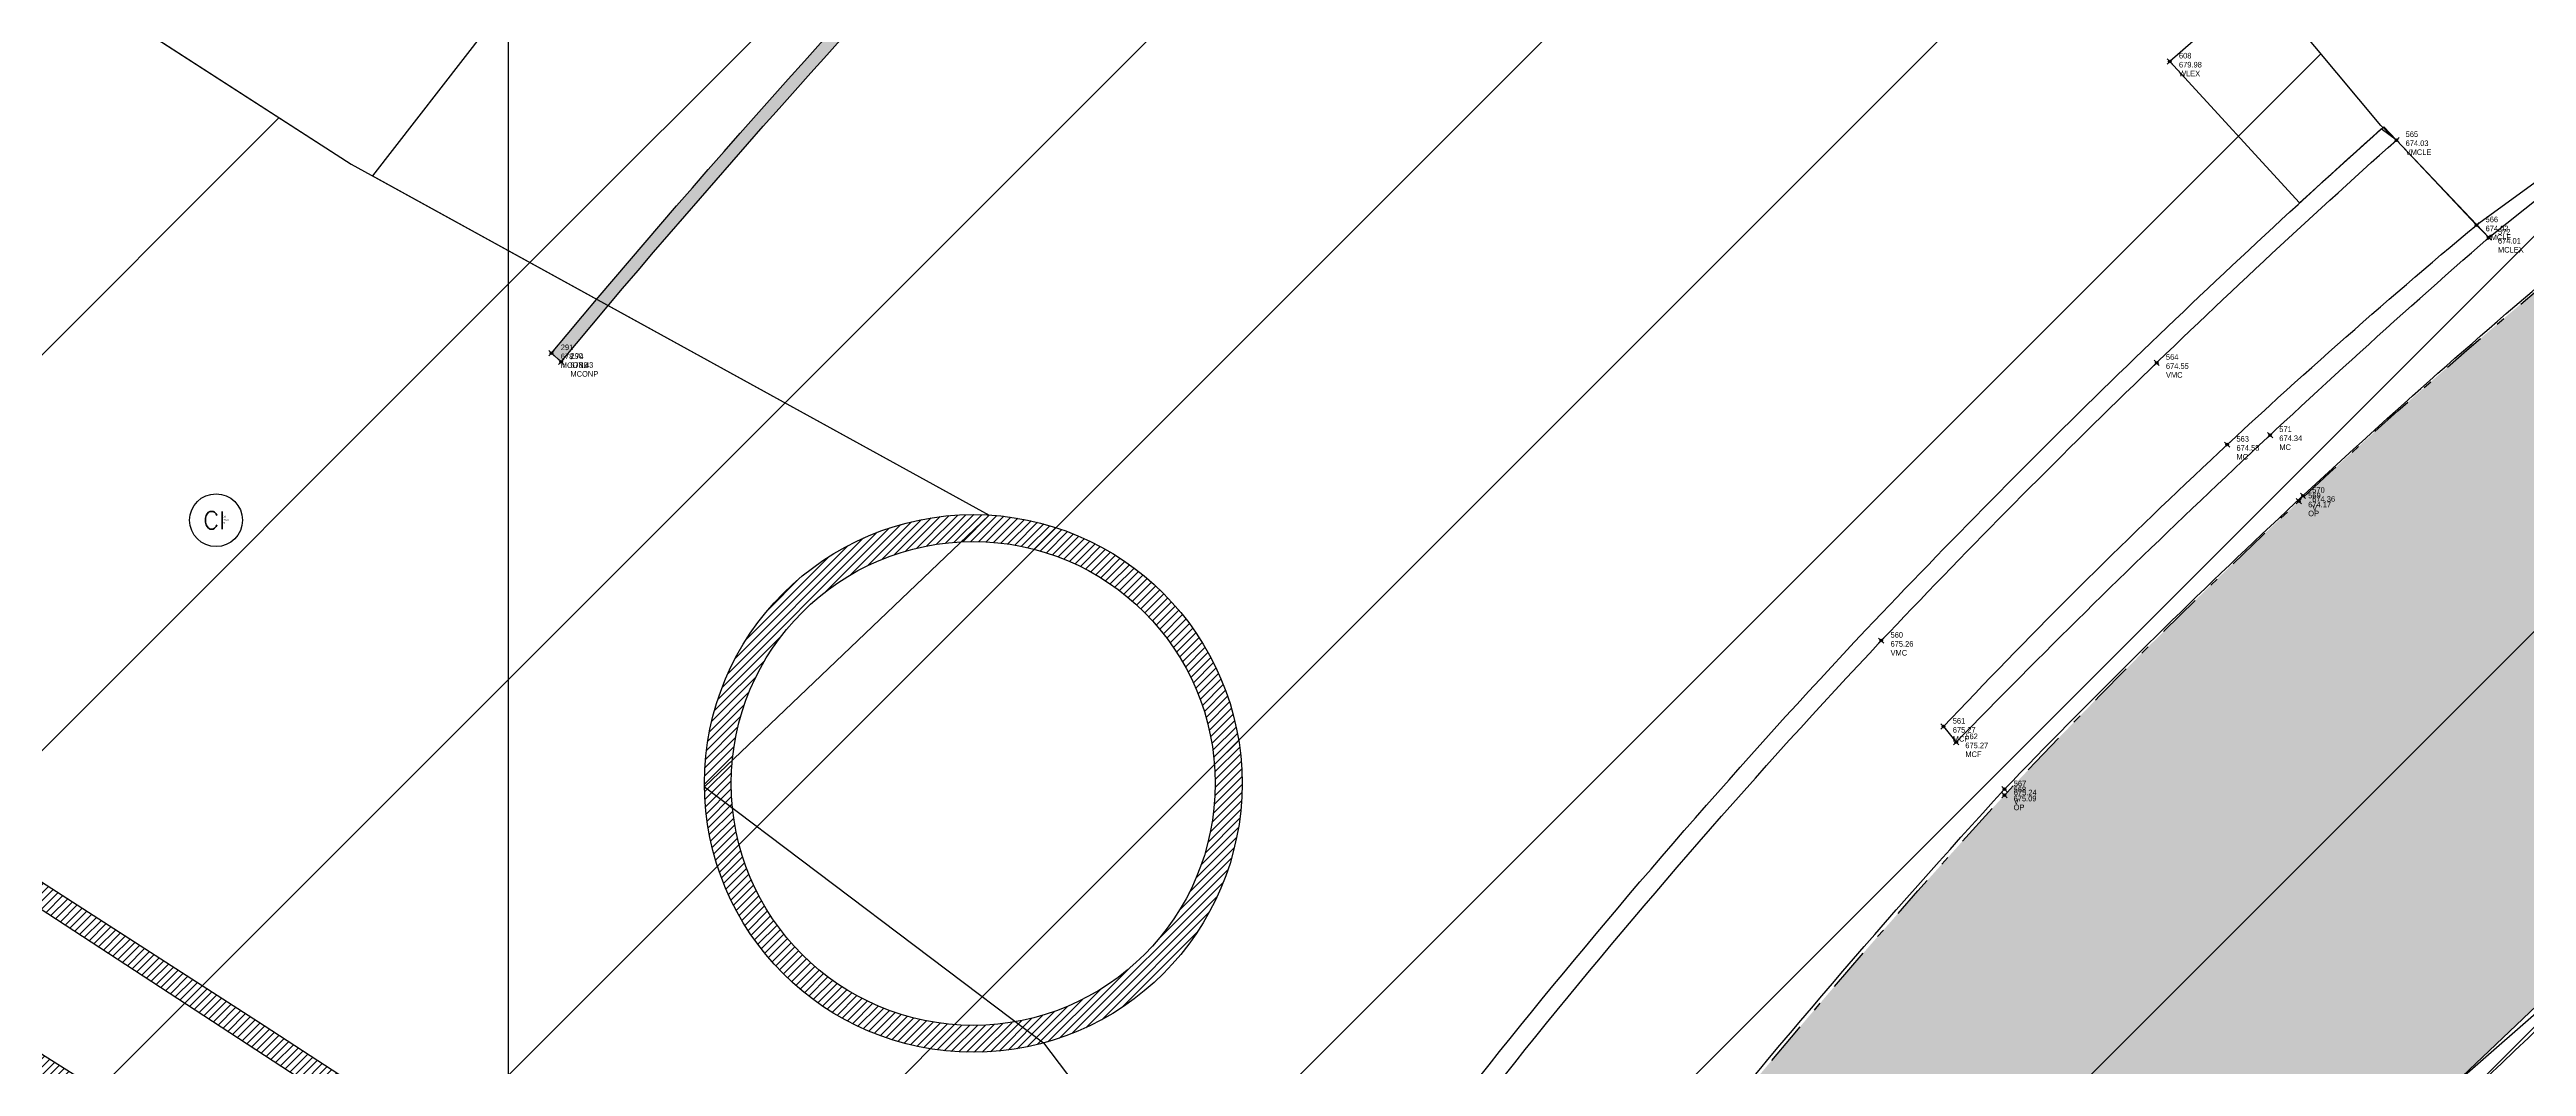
# Model space of a CAD drawing. Extents: x 352140 to 354978, y 6304672 to 6307963.
# Drawn here: x 352594.79 to 352622.91, y 6305535.55 to 6305547.09 of the extents above; entities that cross this region are included whole.
import ezdxf

# ---------------------------------------------------------------- set-up
doc = ezdxf.new("R2010")
doc.units = 0
doc.header["$PDMODE"] = 35
doc.header["$PDSIZE"] = 0.03
doc.linetypes.add('DASHED', pattern=[19.05, 12.7, -6.35])
doc.linetypes.add('JPG_DASHDOT', pattern=[1, 0.5, -0.25, 0, -0.25])
doc.layers.get('0').update_dxf_attribs({"linetype": 'CONTINUOUS'})
for name, color, linetype in [('0-LEVANTAMIENTO 2013.AGO', 3, 'CONTINUOUS'), ('0-LEVANTAMIENTO 2020.SEP', 252, 'CONTINUOUS'), ('02_Geo ext_Acotamiento', 7, 'CONTINUOUS'), ('1-coordenadas', 8, 'CONTINUOUS'), ('1-LINEA DE EDIFICACION', 2, 'CONTINUOUS'), ('1-MURO', 7, 'CONTINUOUS'), ('1-MURO CONTENCION', 7, 'CONTINUOUS'), ('1-REJA', 252, 'FENCELINE1'), ('1-VEREDA', 251, 'CONTINUOUS'), ('2-ACHURADO MURO', 9, 'CONTINUOUS'), ('2-ACHURADO RADIER', 9, 'CONTINUOUS'), ('2-ACHURADO VEREDA', 252, 'CONTINUOUS'), ('C-TOPO - BORDE - 3', 7, 'CONTINUOUS'), ('TOP-URB-SOLERAS', 2, 'JPG_DASHDOT'), ('V-NODE - 2013', 4, 'CONTINUOUS'), ('V-NODE-TEXT', 1, 'CONTINUOUS'), ('V-NODE-TEXT 2013', 2, 'CONTINUOUS'), ('Z-CI', 253, 'CONTINUOUS')]:
    doc.layers.add(name, color=color, linetype=linetype)
doc.styles.add('ROMANS', font='romans.shx', dxfattribs={"width": 0.75})
doc.linetypes.add('FENCELINE1', pattern='A,6.35,-2.54,[133,ltypeshp.shx,S=2.54,R=0,X=-2.54,Y=0],-2.54,25.4', length=36.83)
doc.dimstyles.new('Principal', dxfattribs={"dimscale": 0, "dimtxt": 2, "dimasz": 2, "dimexe": 1, "dimexo": 1, "dimtad": 1, "dimrnd": 0.05, "dimzin": 1, "dimtxsty": 'ROMANS', "dimcen": 2.5, "dimclrt": 2, "dimaunit": 2, "dimadec": 0, "dimazin": 0, "dimtfac": 1, "dimtmove": 0, "dimatfit": 3, "dimfxl": 1, "dimfxlon": 1, "dimarcsym": 0})
pattern_1 = [(45, (0, 0), (-0.04490128060535, 0.04490128060535), [])]

# ---------------------------------------------------------------- blocks, each defined once
blk = doc.blocks.new('COORDENADAS')
at = {"layer": '1-coordenadas'}
blk.add_line((420, -900.625), (420, -0.625), dxfattribs=at)
blk = doc.blocks.new('*U120', base_point=(352618.856, 6305546.954))
at = {"layer": 'V-NODE - 2013', "lineweight": -2}
blk.add_point((352618.856, 6305546.954), dxfattribs=at)
at = {"layer": 'V-NODE-TEXT 2013', "linetype": 'ByBlock', "char_height": 0.0635}
for s, insert, attachment_point in [('608', (352618.961, 6305546.987), 7), ('679.98', (352618.961, 6305546.949), 1), ('WLEX', (352618.961, 6305546.848), 1)]:
    blk.add_mtext(s, dxfattribs=dict(at, insert=insert, attachment_point=attachment_point))
blk = doc.blocks.new('*U156', base_point=(352621.429, 6305546.062))
at = {"layer": 'V-NODE - 2013', "lineweight": -2}
blk.add_point((352621.429, 6305546.062), dxfattribs=at)
at = {"layer": 'V-NODE-TEXT 2013', "linetype": 'ByBlock', "char_height": 0.0635}
for s, insert, attachment_point in [('565', (352621.534, 6305546.095), 7), ('VMCLE', (352621.534, 6305545.956), 1), ('674.03', (352621.534, 6305546.057), 1)]:
    blk.add_mtext(s, dxfattribs=dict(at, insert=insert, attachment_point=attachment_point))
blk = doc.blocks.new('*U157', base_point=(352622.337, 6305545.095))
at = {"layer": 'V-NODE - 2013', "lineweight": -2}
blk.add_point((352622.337, 6305545.095), dxfattribs=at)
at = {"layer": 'V-NODE-TEXT 2013', "linetype": 'ByBlock', "char_height": 0.0635}
for s, insert, attachment_point in [('VMCLE', (352622.442, 6305544.989), 1), ('566', (352622.442, 6305545.128), 7), ('674.02', (352622.442, 6305545.09), 1)]:
    blk.add_mtext(s, dxfattribs=dict(at, insert=insert, attachment_point=attachment_point))
blk = doc.blocks.new('*U159', base_point=(352615.582, 6305540.379))
at = {"layer": 'V-NODE - 2013', "lineweight": -2}
blk.add_point((352615.582, 6305540.379), dxfattribs=at)
at = {"layer": 'V-NODE-TEXT 2013', "linetype": 'ByBlock', "char_height": 0.0635}
for s, insert, attachment_point in [('560', (352615.687, 6305540.412), 7), ('VMC', (352615.687, 6305540.273), 1), ('675.26', (352615.687, 6305540.374), 1)]:
    blk.add_mtext(s, dxfattribs=dict(at, insert=insert, attachment_point=attachment_point))
blk = doc.blocks.new('*U160', base_point=(352618.708, 6305543.533))
at = {"layer": 'V-NODE - 2013', "lineweight": -2}
blk.add_point((352618.708, 6305543.533), dxfattribs=at)
at = {"layer": 'V-NODE-TEXT 2013', "linetype": 'ByBlock', "char_height": 0.0635}
for s, insert, attachment_point in [('564', (352618.813, 6305543.566), 7), ('VMC', (352618.813, 6305543.427), 1), ('674.55', (352618.813, 6305543.528), 1)]:
    blk.add_mtext(s, dxfattribs=dict(at, insert=insert, attachment_point=attachment_point))
blk = doc.blocks.new('*U169', base_point=(352616.981, 6305538.692))
at = {"layer": 'V-NODE - 2013', "lineweight": -2}
blk.add_point((352616.981, 6305538.692), dxfattribs=at)
at = {"layer": 'V-NODE-TEXT 2013', "linetype": 'ByBlock', "char_height": 0.0635}
for s, insert, attachment_point in [('567', (352617.086, 6305538.725), 7), ('V', (352617.086, 6305538.586), 1), ('675.24', (352617.086, 6305538.687), 1)]:
    blk.add_mtext(s, dxfattribs=dict(at, insert=insert, attachment_point=attachment_point))
blk = doc.blocks.new('*U170', base_point=(352620.369, 6305542.024))
at = {"layer": 'V-NODE - 2013', "lineweight": -2}
blk.add_point((352620.369, 6305542.024), dxfattribs=at)
at = {"layer": 'V-NODE-TEXT 2013', "linetype": 'ByBlock', "char_height": 0.0635}
for s, insert, attachment_point in [('V', (352620.474, 6305541.918), 1), ('570', (352620.474, 6305542.057), 7), ('674.36', (352620.474, 6305542.019), 1)]:
    blk.add_mtext(s, dxfattribs=dict(at, insert=insert, attachment_point=attachment_point))
blk = doc.blocks.new('*U342', base_point=(352616.979, 6305538.624))
at = {"layer": 'V-NODE - 2013', "lineweight": -2}
blk.add_point((352616.979, 6305538.624), dxfattribs=at)
at = {"layer": 'V-NODE-TEXT 2013', "linetype": 'ByBlock', "char_height": 0.0635}
for s, insert, attachment_point in [('568', (352617.084, 6305538.657), 7), ('675.09', (352617.084, 6305538.619), 1), ('OP', (352617.084, 6305538.518), 1)]:
    blk.add_mtext(s, dxfattribs=dict(at, insert=insert, attachment_point=attachment_point))
blk = doc.blocks.new('*U343', base_point=(352620.323, 6305541.961))
at = {"layer": 'V-NODE - 2013', "lineweight": -2}
blk.add_point((352620.323, 6305541.961), dxfattribs=at)
at = {"layer": 'V-NODE-TEXT 2013', "linetype": 'ByBlock', "char_height": 0.0635}
for s, insert, attachment_point in [('569', (352620.428, 6305541.994), 7), ('674.17', (352620.428, 6305541.956), 1), ('OP', (352620.428, 6305541.855), 1)]:
    blk.add_mtext(s, dxfattribs=dict(at, insert=insert, attachment_point=attachment_point))
blk = doc.blocks.new('*U347', base_point=(352600.596, 6305543.545))
at = {"layer": 'V-NODE - 2013', "lineweight": -2}
blk.add_point((352600.596, 6305543.545), dxfattribs=at)
at = {"layer": 'V-NODE-TEXT 2013', "linetype": 'ByBlock', "char_height": 0.0635}
for s, insert, attachment_point in [('290', (352600.701, 6305543.578), 7), ('678.43', (352600.701, 6305543.54), 1), ('MCONP', (352600.701, 6305543.439), 1)]:
    blk.add_mtext(s, dxfattribs=dict(at, insert=insert, attachment_point=attachment_point))
blk = doc.blocks.new('*U351', base_point=(352600.487, 6305543.643))
at = {"layer": 'V-NODE - 2013', "lineweight": -2}
blk.add_point((352600.487, 6305543.643), dxfattribs=at)
at = {"layer": 'V-NODE-TEXT 2013', "linetype": 'ByBlock', "char_height": 0.0635}
for s, insert, attachment_point in [('291', (352600.592, 6305543.676), 7), ('678.74', (352600.592, 6305543.638), 1), ('MCONB', (352600.592, 6305543.537), 1)]:
    blk.add_mtext(s, dxfattribs=dict(at, insert=insert, attachment_point=attachment_point))
blk = doc.blocks.new('*U356', base_point=(352622.477, 6305544.954))
at = {"layer": 'V-NODE - 2013', "lineweight": -2}
blk.add_point((352622.477, 6305544.954), dxfattribs=at)
at = {"layer": 'V-NODE-TEXT 2013', "linetype": 'ByBlock', "char_height": 0.0635}
for s, insert, attachment_point in [('572', (352622.582, 6305544.987), 7), ('674.01', (352622.582, 6305544.949), 1), ('MCLEX', (352622.582, 6305544.848), 1)]:
    blk.add_mtext(s, dxfattribs=dict(at, insert=insert, attachment_point=attachment_point))
blk = doc.blocks.new('*U357', base_point=(352616.288, 6305539.403))
at = {"layer": 'V-NODE - 2013', "lineweight": -2}
blk.add_point((352616.288, 6305539.403), dxfattribs=at)
at = {"layer": 'V-NODE-TEXT 2013', "linetype": 'ByBlock', "char_height": 0.0635}
for s, insert, attachment_point in [('561', (352616.393, 6305539.436), 7), ('675.27', (352616.393, 6305539.398), 1), ('MCF', (352616.393, 6305539.297), 1)]:
    blk.add_mtext(s, dxfattribs=dict(at, insert=insert, attachment_point=attachment_point))
blk = doc.blocks.new('*U358', base_point=(352616.431, 6305539.227))
at = {"layer": 'V-NODE - 2013', "lineweight": -2}
blk.add_point((352616.431, 6305539.227), dxfattribs=at)
at = {"layer": 'V-NODE-TEXT 2013', "linetype": 'ByBlock', "char_height": 0.0635}
for s, insert, attachment_point in [('562', (352616.536, 6305539.26), 7), ('675.27', (352616.536, 6305539.222), 1), ('MCF', (352616.536, 6305539.121), 1)]:
    blk.add_mtext(s, dxfattribs=dict(at, insert=insert, attachment_point=attachment_point))
blk = doc.blocks.new('*U360', base_point=(352619.509, 6305542.604))
at = {"layer": 'V-NODE - 2013', "lineweight": -2}
blk.add_point((352619.509, 6305542.604), dxfattribs=at)
at = {"layer": 'V-NODE-TEXT 2013', "linetype": 'ByBlock', "char_height": 0.0635}
for s, insert, attachment_point in [('563', (352619.614, 6305542.637), 7), ('674.58', (352619.614, 6305542.599), 1), ('MC', (352619.614, 6305542.498), 1)]:
    blk.add_mtext(s, dxfattribs=dict(at, insert=insert, attachment_point=attachment_point))
blk = doc.blocks.new('*U361', base_point=(352619.995, 6305542.713))
at = {"layer": 'V-NODE - 2013', "lineweight": -2}
blk.add_point((352619.995, 6305542.713), dxfattribs=at)
at = {"layer": 'V-NODE-TEXT 2013', "linetype": 'ByBlock', "char_height": 0.0635}
for s, insert, attachment_point in [('571', (352620.1, 6305542.746), 7), ('674.34', (352620.1, 6305542.708), 1), ('MC', (352620.1, 6305542.607), 1)]:
    blk.add_mtext(s, dxfattribs=dict(at, insert=insert, attachment_point=attachment_point))
blk = doc.blocks.new('CI')
at = {"layer": 'Z-CI'}
blk.add_circle((0, 0), 1.2, dxfattribs=at)
at = {"layer": 'Z-CI', "style": 'ROMANS'}
blk.add_text('CI', height=0.8, rotation=360, dxfattribs=at).set_placement((-0.58, -0.4))
blk = doc.blocks.new('*U794', base_point=(352596.678, 6305541.746))
at = {"layer": 'Z-CI', "linetype": 'ByBlock', "lineweight": -2, "xscale": 0.25, "yscale": 0.25, "zscale": 0.25}
blk.add_blockref('CI', (352596.678, 6305541.746), dxfattribs=at)
at = {"layer": 'V-NODE-TEXT', "linetype": 'ByBlock', "char_height": 0.02}
for s, insert, attachment_point in [('306', (352596.743, 6305541.786), 4), ('678.27', (352596.743, 6305541.761), 1), ('°CI', (352596.743, 6305541.716), 4)]:
    blk.add_mtext(s, dxfattribs=dict(at, insert=insert, attachment_point=attachment_point))
blk = doc.blocks.new('*D1356')
at = {"layer": '02_Geo ext_Acotamiento', "color": 0, "lineweight": -2, "transparency": 16777216}
blk.add_line((352474.093, 6305972.205), (352473.119, 6305978.179), dxfattribs=at)
at = {"layer": '02_Geo ext_Acotamiento', "color": 0, "transparency": 16777216}
blk.add_solid([(352473.283, 6305978.206), (352472.954, 6305978.153), (352472.958, 6305979.166)], dxfattribs=at)
at = {"layer": '02_Geo ext_Acotamiento', "color": 2, "transparency": 16777216, "insert": (352474.582, 6305974.845), "char_height": 1, "attachment_point": 5, "rotation": 279.2575, "style": 'ROMANS'}
blk.add_mtext('R765,10', dxfattribs=at)

msp = doc.modelspace()

# ---------------------------------------------------------------- hatches: boundary and pattern name
at = {"layer": '0-LEVANTAMIENTO 2013.AGO'}
h = msp.add_hatch(dxfattribs=at)
h.set_pattern_fill('ANSI31', color=256)
h.paths.add_polyline_path([(352622.023, 6305535.286), (352626.046, 6305538.804), (352626.963, 6305539.914), (352634.03, 6305545.527), (352630.358, 6305549.965), (352628.354, 6305549.499), (352622.268, 6305545.008), (352610.913, 6305558.609), (352607.838, 6305555.875), (352602.792, 6305550.768), (352599.729, 6305547.296), (352598.456, 6305545.655), (352605.453, 6305541.805), (352602.222, 6305538.721), (352608.766, 6305533.78), (352608.857, 6305528.43), (352613.996, 6305524.907), (352616.371, 6305528.901)])
at = {"layer": '0-LEVANTAMIENTO 2020.SEP'}
h = msp.add_hatch(dxfattribs=at)
h.set_pattern_fill('ANSI31', color=252)
h.paths.add_polyline_path([(352458.213, 6305401.216), (352452.503, 6305398.982), (352452.816, 6305399.28), (352452.609, 6305399.636), (352451.638, 6305400.227), (352457.678, 6305402.577), (352457.689, 6305402.79), (352457.683, 6305402.996), (352454.252, 6305411.685), (352450.931, 6305420.069), (352447.151, 6305429.404), (352442.008, 6305442.347), (352436.835, 6305455.304), (352430.757, 6305470.685), (352440.792, 6305475.07), (352451.682, 6305479.894), (352465.771, 6305486.18), (352480.216, 6305492.535), (352496.407, 6305499.712), (352513.657, 6305507.299), (352529.161, 6305514.161), (352541.959, 6305519.8), (352561.927, 6305528.675), (352571.449, 6305540.268), (352583.647, 6305555.178), (352598.213, 6305545.789), (352605.453, 6305541.805), (352602.222, 6305538.721), (352606.073, 6305535.813), (352608.645, 6305532.42), (352608.792, 6305532.234), (352608.857, 6305528.43), (352613.727, 6305525.092), (352613.927, 6305524.926), (352609.716, 6305517.616), (352604.317, 6305502.974), (352607.353, 6305483.644), (352606.958, 6305479.393), (352608.039, 6305476.818), (352609.065, 6305474.225), (352617.537, 6305468.424), (352618.346, 6305465.146), (352618.854, 6305464.849), (352618.951, 6305464.69), (352608.801, 6305460.676), (352599.579, 6305457.023), (352587.598, 6305452.326), (352574.209, 6305447), (352559.984, 6305441.387), (352541.368, 6305434.036), (352532.693, 6305430.631), (352523.045, 6305426.8), (352512.509, 6305422.629), (352503.01, 6305418.889), (352490.722, 6305414.053), (352481.682, 6305410.475), (352476.439, 6305408.401), (352468.05, 6305405.104)])
at = {"layer": '1-LINEA DE EDIFICACION'}
h = msp.add_hatch(dxfattribs=at)
h.set_pattern_fill('ANSI31', color=256, scale=0.5)
h.paths.add_polyline_path([(352729.928, 6305527.466), (352731.18, 6305530.418), (352732.103, 6305532.8), (352733.481, 6305536.843), (352734.336, 6305539.708), (352721.512, 6305547.801), (352706.978, 6305544.048), (352698.223, 6305541.424), (352695.338, 6305540.499), (352687.797, 6305537.93), (352665.304, 6305528.744), (352637.663, 6305511.802, 0.006267), (352633.66, 6305508.665, 0.018639), (352628.451, 6305504.306, 0.0083), (352623.24, 6305499.537, 0.150201), (352620.644, 6305495.91, 0.113046), (352620.422, 6305493.65, 0.139735), (352621.83, 6305490.308, 0.216425), (352626.155, 6305488.148, 0.107166), (352629.248, 6305488.7, -0.011808), (352646.277, 6305498.327, -0.029047), (352684.739, 6305516.164, -0.00829), (352694.531, 6305519.845, -0.093857), (352702.995, 6305520.829), (352714.362, 6305517.291), (352715.631, 6305516.997, 0.217916), (352724.509, 6305519.241, 0.095657), (352727.936, 6305523.282), (352728.932, 6305525.356)])
at = {"layer": '1-MURO CONTENCION'}
h = msp.add_hatch(color=256, dxfattribs=at)
h.dxf.hatch_style = 1
h.paths.add_polyline_path([(352612.683, 6305556.214, 0.037705), (352600.487, 6305543.643), (352600.596, 6305543.545, -0.036334), (352612.622, 6305556.017, -0.027034), (352617.56, 6305559.985), (352617.673, 6305560.319, 0.018386)])
at = {"layer": '2-ACHURADO MURO'}
h = msp.add_hatch(dxfattribs=at)
h.set_pattern_fill('ANSI31', color=256, scale=0.02)
h.set_pattern_definition(pattern_1)
h.paths.add_polyline_path([(352597.223, 6305536.005), (352586.695, 6305542.797), (352589.334, 6305546.839), (352589.169, 6305546.983), (352586.404, 6305542.747), (352599.296, 6305534.32), (352606.856, 6305529.485), (352608.792, 6305532.234), (352608.625, 6305532.351), (352606.805, 6305529.761)])
h = msp.add_hatch(dxfattribs=at)
h.set_pattern_fill('ANSI31', color=256)
h.paths.add_polyline_path([(352626.963, 6305539.914, 0.004133), (352622.023, 6305535.286, 0.041662), (352615.437, 6305527.33), (352613.822, 6305524.987), (352613.994, 6305524.883), (352615.601, 6305527.216, -0.041646), (352622.163, 6305535.144, -0.004129), (352627.095, 6305539.764, -0.029004), (352634.302, 6305545.164), (352634.192, 6305545.331, 0.029018)])
h = msp.add_hatch(dxfattribs=at)
h.set_pattern_fill('ANSI31', color=256, scale=0.02)
h.set_pattern_definition(pattern_1)
h.paths.add_polyline_path([(352608.326, 6305538.758, 1), (352602.222, 6305538.758, 1)])
h.paths.add_polyline_path([(352608.021, 6305538.758, 1), (352602.527, 6305538.758, 1)], flags=16)
h = msp.add_hatch(dxfattribs=at)
h.set_pattern_fill('ANSI31', color=256, scale=0.02)
h.set_pattern_definition(pattern_1)
h.paths.add_polyline_path([(352589.684, 6305538.853), (352589.551, 6305538.642), (352597.326, 6305533.735), (352599.299, 6305532.438), (352605.474, 6305528.645), (352606.024, 6305528.293), (352606.159, 6305528.504), (352605.607, 6305528.857), (352599.433, 6305532.649), (352597.461, 6305533.945)])
at = {"layer": '2-ACHURADO RADIER'}
h = msp.add_hatch(color=256, dxfattribs=at)
h.dxf.hatch_style = 1
h.paths.add_polyline_path([(352626.963, 6305539.914), (352623.02, 6305544.351, 0.029623), (352616.979, 6305538.624, 0.033202), (352609.655, 6305529.504), (352608.849, 6305528.286, -0.001453), (352613.677, 6305525.077, 0.002158), (352613.822, 6305524.987), (352615.437, 6305527.33, -0.041662), (352622.023, 6305535.286, -0.004133)])
at = {"layer": '2-ACHURADO VEREDA'}
h = msp.add_hatch(dxfattribs=at)
h.set_pattern_fill('ANSI32', color=256, scale=0.09)
h.paths.add_polyline_path([(352778.513, 6305530.641), (352778.682, 6305530.165, 0.30076), (352781.877, 6305535.88), (352781.417, 6305539.545), (352780.967, 6305539.483), (352779.696, 6305548.344), (352778.207, 6305548.171), (352779.429, 6305539.404), (352778.4, 6305538.745), (352779.051, 6305534.166), (352777.12, 6305533.349), (352776.949, 6305533.635), (352767.175, 6305529.661), (352757.695, 6305525.376), (352748.002, 6305520.893), (352737.888, 6305516.144), (352730.032, 6305512.591), (352725.232, 6305511.131), (352711.741, 6305505.751), (352701.822, 6305501.812), (352688.808, 6305496.674), (352675.378, 6305491.326), (352662.77, 6305486.309), (352650.76, 6305481.531), (352641.08, 6305477.675), (352632.611, 6305474.335), (352623.668, 6305470.801), (352617.537, 6305468.424), (352605.764, 6305463.41), (352608.355, 6305461.211), (352618.346, 6305465.146), (352624.871, 6305467.668), (352633.825, 6305471.211), (352642.415, 6305474.593), (352652.307, 6305478.512), (352664.168, 6305483.169), (352676.565, 6305488.051), (352690.331, 6305493.466), (352703.095, 6305498.55), (352713.345, 6305502.582), (352726.41, 6305507.725), (352731.324, 6305509.731), (352740.236, 6305513.341), (352747.826, 6305516.788), (352758.93, 6305522.123), (352768.406, 6305526.356)])

# ---------------------------------------------------------------- linework, layer by layer
at = {"layer": '0-LEVANTAMIENTO 2013.AGO'}
msp.add_lwpolyline([(352625.862, 6305547.66), (352622.337, 6305545.095), (352621.429, 6305546.062), (352621.251, 6305546.226), (352613.567, 6305555.43), (352617.56, 6305559.985), (352617.673, 6305560.319), (352617.874, 6305564.101), (352612.771, 6305560.26), (352607.838, 6305555.875), (352602.792, 6305550.768), (352599.729, 6305547.296), (352598.456, 6305545.655), (352605.453, 6305541.805), (352602.222, 6305538.721), (352606.073, 6305535.813), (352608.645, 6305532.42), (352608.792, 6305532.234), (352608.857, 6305528.43), (352613.996, 6305524.907), (352615.437, 6305527.33), (352617.893, 6305530.62), (352622.023, 6305535.286), (352626.046, 6305538.804)], dxfattribs=at)
at = {"layer": '0-LEVANTAMIENTO 2020.SEP', "flags": 128}
msp.add_lwpolyline([(352583.647, 6305555.178), (352598.213, 6305545.789), (352605.453, 6305541.805), (352602.222, 6305538.721), (352606.073, 6305535.813), (352608.645, 6305532.42), (352608.792, 6305532.234), (352608.857, 6305528.43), (352613.727, 6305525.092), (352613.927, 6305524.926), (352609.716, 6305517.616), (352604.317, 6305502.974), (352607.353, 6305483.644), (352606.958, 6305479.393), (352608.039, 6305476.818), (352609.065, 6305474.225), (352617.537, 6305468.424), (352618.346, 6305465.146), (352618.854, 6305464.849), (352618.951, 6305464.69), (352608.801, 6305460.676), (352599.579, 6305457.023), (352587.598, 6305452.326)], dxfattribs=at)
at = {"layer": '1-LINEA DE EDIFICACION'}
for p, q in [((352622.477, 6305544.954), (352625.862, 6305547.66)), ((352620.331, 6305545.348), (352621.286, 6305546.213)), ((352622.477, 6305544.954), (352621.286, 6305546.213))]:
    msp.add_line(p, q, dxfattribs=at)
at = {"layer": '1-LINEA DE EDIFICACION', "flags": 128}
for points in [[(352621.483, 6305552.638), (352623.164, 6305550.709), (352618.856, 6305546.954)], [(352618.856, 6305546.954), (352620.331, 6305545.348)]]:
    msp.add_lwpolyline(points, dxfattribs=at)
at = {"layer": '1-MURO', "flags": 128}
for points in [[(352606.856, 6305529.485), (352599.296, 6305534.32), (352586.404, 6305542.747), (352589.169, 6305546.983)], [(352606.805, 6305529.761), (352597.223, 6305536.005), (352586.695, 6305542.797), (352589.334, 6305546.839)], [(352621.429, 6305546.062), (352621.258, 6305546.188)], [(352589.684, 6305538.853), (352597.461, 6305533.945), (352599.433, 6305532.649), (352605.607, 6305528.857), (352606.159, 6305528.504)]]:
    msp.add_lwpolyline(points, dxfattribs=at)
for points in [[(352606.819, 6305529.601), (352607.699, 6305530.923, -0.038714), (352615.411, 6305540.505, -0.02051), (352621.258, 6305546.188, -18.076858)], [(352606.99, 6305529.475), (352607.87, 6305530.797, -0.038714), (352615.582, 6305540.379, -0.02051), (352621.429, 6305546.062, -18.076858)], [(352613.822, 6305524.987), (352615.437, 6305527.33, -0.041662), (352622.023, 6305535.286, -0.004133), (352626.963, 6305539.914, -0.029018), (352634.192, 6305545.331)], [(352613.994, 6305524.883), (352615.601, 6305527.216, -0.041646), (352622.163, 6305535.144, -0.004129), (352627.095, 6305539.764, -0.029004), (352634.302, 6305545.164)], [(352616.288, 6305539.403), (352616.431, 6305539.227, -0.019962), (352622.477, 6305544.954), (352622.337, 6305545.095)], [(352616.288, 6305539.403, -0.030089), (352622.337, 6305545.095, -1.570475)]]:
    msp.add_lwpolyline(points, format="xyb", dxfattribs=at)
at = {"layer": '1-MURO'}
for radius in [3.052, 2.747]:
    msp.add_circle((352605.274, 6305538.758), radius, dxfattribs=at)
at = {"layer": '1-MURO CONTENCION'}
msp.add_line((352600.487, 6305543.643), (352600.596, 6305543.545), dxfattribs=at)
at = {"layer": '1-MURO CONTENCION', "flags": 128}
for points in [[(352600.487, 6305543.643, -0.037705), (352612.683, 6305556.214, -0.018386), (352617.673, 6305560.319, -0.951937)], [(352600.596, 6305543.545, -0.036334), (352612.622, 6305556.017, -0.027034), (352617.56, 6305559.985, -0.984243)]]:
    msp.add_lwpolyline(points, format="xyb", dxfattribs=at)
at = {"layer": '1-REJA', "ltscale": 0.2, "flags": 128}
msp.add_lwpolyline([(352457.825, 6305402.635), (352454.252, 6305411.685), (352450.931, 6305420.069), (352447.151, 6305429.404), (352442.008, 6305442.347), (352436.835, 6305455.304), (352430.757, 6305470.685), (352440.792, 6305475.07), (352451.682, 6305479.894), (352465.771, 6305486.18), (352480.216, 6305492.535), (352496.407, 6305499.712), (352513.657, 6305507.299), (352529.161, 6305514.161), (352541.959, 6305519.8), (352561.927, 6305528.675), (352571.449, 6305540.268), (352583.647, 6305555.178), (352598.213, 6305545.789)], dxfattribs=at)
at = {"layer": '1-VEREDA', "flags": 128}
msp.add_lwpolyline([(352609.612, 6305529.512, -0.032677), (352616.981, 6305538.692, -0.02437), (352622.969, 6305544.343, -0.026602), (352630.259, 6305549.942, -21.071021)], format="xyb", dxfattribs=at)
at = {"layer": 'C-TOPO - BORDE - 3', "elevation": 679.37, "flags": 128}
for points in [[(352625.862, 6305547.66), (352622.337, 6305545.095), (352621.429, 6305546.062), (352621.251, 6305546.226), (352613.567, 6305555.43), (352617.56, 6305559.985), (352617.673, 6305560.319), (352617.874, 6305564.101)], [(352623.474, 6305522.087), (352617.479, 6305523.236), (352613.99, 6305524.897), (352615.437, 6305527.33), (352617.893, 6305530.62), (352622.023, 6305535.286), (352626.046, 6305538.804)]]:
    msp.add_lwpolyline(points, dxfattribs=at)
at = {"layer": 'TOP-URB-SOLERAS', "flags": 128}
msp.add_lwpolyline([(352609.655, 6305529.504, -0.033202), (352616.979, 6305538.624, -0.029623), (352623.02, 6305544.351, -0.032899), (352630.358, 6305549.965, -3.682451)], format="xyb", dxfattribs=at)

# ---------------------------------------------------------------- block references
at = {"color": 252, "linetype": 'DASHED'}
msp.add_blockref('COORDENADAS', (352180, 6306200.625), dxfattribs=at)
for name, p in [('*U120', (352618.856, 6305546.954)), ('*U156', (352621.429, 6305546.062)), ('*U157', (352622.337, 6305545.095)), ('*U356', (352622.477, 6305544.954)), ('*U351', (352600.487, 6305543.643)), ('*U347', (352600.596, 6305543.545)), ('*U160', (352618.708, 6305543.533)), ('*U360', (352619.509, 6305542.604)), ('*U361', (352619.995, 6305542.713)), ('*U343', (352620.323, 6305541.961)), ('*U170', (352620.369, 6305542.024)), ('*U159', (352615.582, 6305540.379)), ('*U357', (352616.288, 6305539.403)), ('*U358', (352616.431, 6305539.227)), ('*U169', (352616.981, 6305538.692)), ('*U342', (352616.979, 6305538.624))]:
    msp.add_blockref(name, p)
at = {"layer": 'Z-CI'}
msp.add_blockref('*U794', (352596.678, 6305541.746), dxfattribs=at)

# ---------------------------------------------------------------- dimensions: what is measured, and where the dimension line sits
at = {"layer": '02_Geo ext_Acotamiento'}
dim = msp.add_radius_dim(center=(352596.042, 6305224.025), mpoint=(352472.958, 6305979.166), dimstyle='Principal', override={"dimscale": 0, "dimaunit": 0, "dimfxl": 0.22, "dimarcsym": 1}, dxfattribs=at)
dim.commit()
dim.dimension.update_dxf_attribs({"geometry": '*D1356', "text_midpoint": (352473.686, 6305974.698), "dimtype": 164})

doc.saveas('drawing.dxf')
